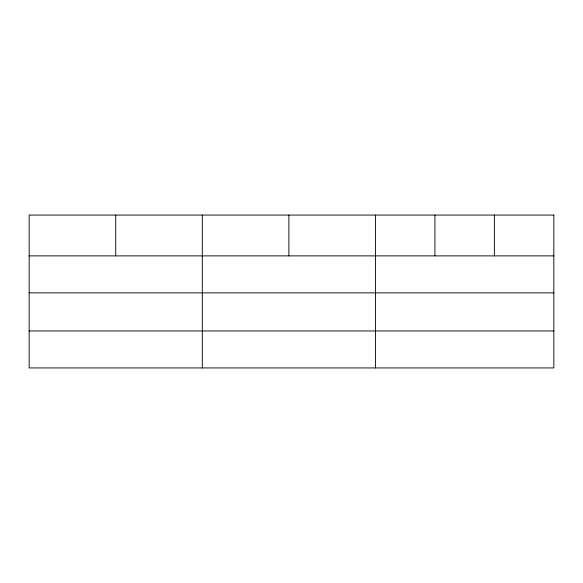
<?xml version="1.0" encoding="UTF-8"?>
<svg xmlns="http://www.w3.org/2000/svg" width="583" height="583" viewBox="0 0 583 583"><rect width="100%" height="100%" fill="white"/><g stroke="black" fill="none" stroke-linecap="round" stroke-linejoin="round"><path stroke-width="0.87" d="M29.15 255.886L553.85 255.886M29.15 292.863L553.85 292.863M29.15 330.955L553.85 330.955M494.384 215.069L494.384 255.886M434.918 215.069L434.918 255.886M375.452 215.069L375.452 367.931M288.876 215.069L288.876 255.886M202.301 215.069L202.301 367.931M115.726 215.069L115.726 255.886M553.85 215.069L29.15 215.069L29.15 367.931L553.85 367.931L553.85 215.069"/></g></svg>
